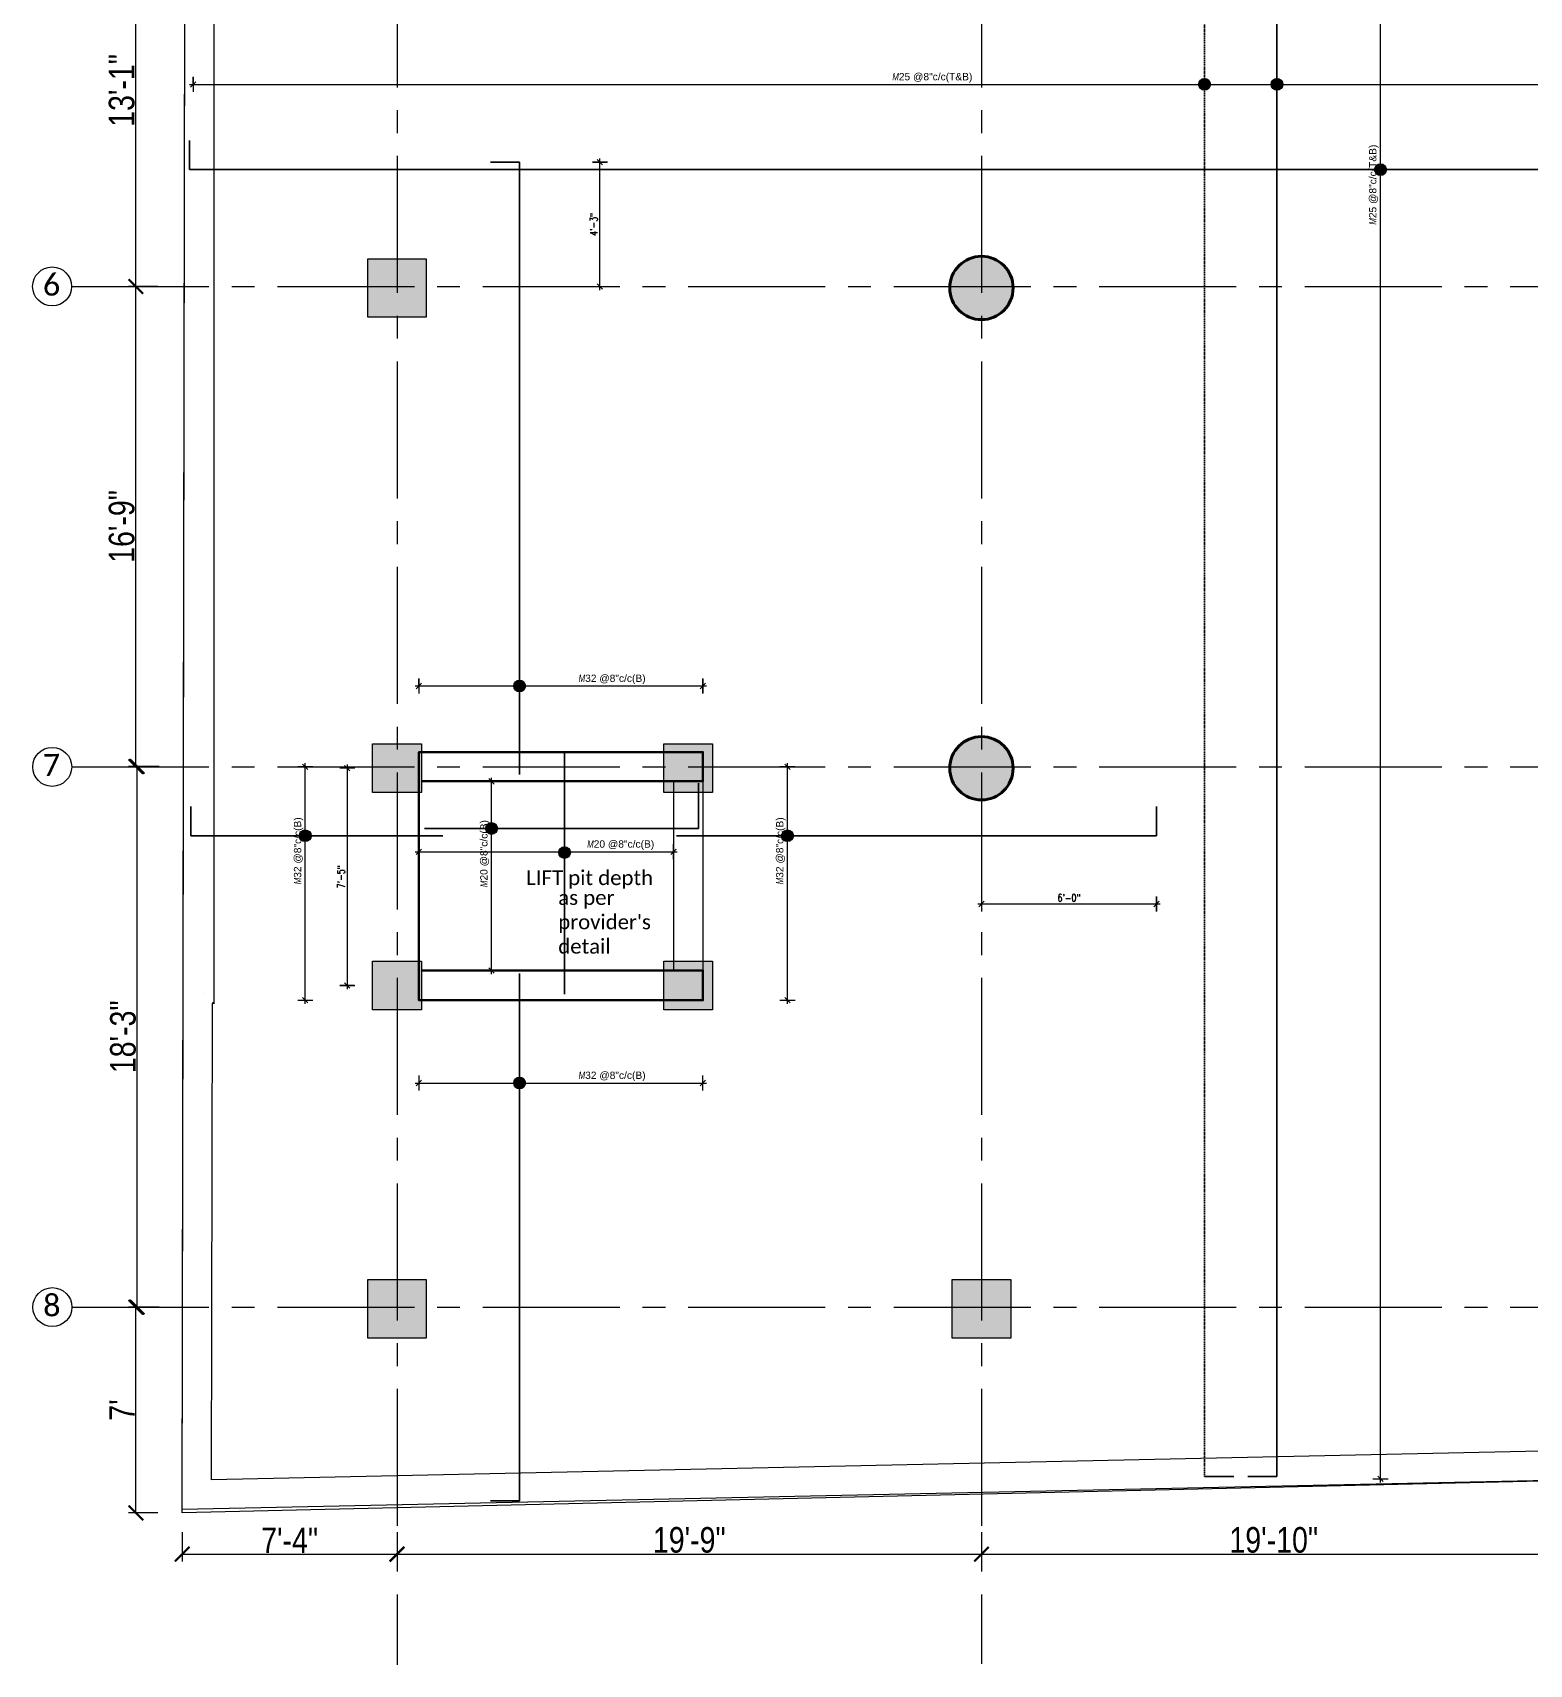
# Model space of a CAD drawing. Header units: inches. Extents: x 0 to 162649, y -36601 to -26324.
# Drawn here: x 138410 to 139024, y -31461 to -30791 of the extents above; entities that cross this region are included whole.
import ezdxf

# ---------------------------------------------------------------- set-up
doc = ezdxf.new("R2010")
doc.units = ezdxf.units.IN
doc.header["$MEASUREMENT"] = 0
doc.linetypes.add('CENTER2', pattern=[1.125, 0.75, -0.125, 0.125, -0.125])
doc.linetypes.add('DASHED', pattern=[0.75, 0.5, -0.25])
for name, color, linetype, lineweight in [('A-COLUMN', 3, 'Continuous', 50), ('dimention', 1, 'Continuous', 13), ('hatch', 252, 'Continuous', 0), ('Line', 31, 'Continuous', 5), ('OL_AR_Center line', 253, 'CENTER2', 13), ('OL_AR_Hatch', 253, 'Continuous', 0), ('OL_AR_SYMBOL', 1, 'Continuous', 5), ('OL_AR_Text', 140, 'Continuous', 5), ('Rein', 3, 'Continuous', 30)]:
    doc.layers.add(name, color=color, linetype=linetype, lineweight=lineweight)
doc.styles.add('1-16 Annotative Text', font='calibri.ttf', dxfattribs={"height": 0.0625})
doc.styles.add('Arial', font='arial.ttf', dxfattribs={"width": 0.8})
doc.styles.add('rmtext', font='romans.shx', dxfattribs={"width": 0.8})
doc.dimstyles.new('Copy of DIM 48', dxfattribs={"dimscale": 48, "dimtxt": 0.0625, "dimasz": 0.046875, "dimexe": 0.0625, "dimexo": 0.015625, "dimgap": 0.015625, "dimtad": 3, "dimdec": 1, "dimzin": 3, "dimdsep": 46, "dimlunit": 4, "dimtxsty": 'rmtext', "dimblk": 'OBLIQUE', "dimcen": 0.09375, "dimdle": 0.03125, "dimclrd": 1, "dimclre": 1, "dimclrt": 2, "dimadec": 0, "dimazin": 0, "dimtfac": 0.75, "dimtdec": 1, "dimtix": 1, "dimtmove": 0, "dimatfit": 3, "dimfxl": 0.0625, "dimfxlon": 1, "dimfrac": 1, "dimtolj": 1, "dimtzin": 0, "dimlwd": -1, "dimlwe": 5, "dimarcsym": 0})
doc.dimstyles.new('Dim_OLA', dxfattribs={"dimscale": 1.5, "dimtxt": 7, "dimasz": 4, "dimexe": 2, "dimexo": 0.5, "dimgap": 0.3, "dimtad": 1, "dimdec": 0, "dimzin": 0, "dimdsep": 46, "dimlunit": 3, "dimtxsty": 'Arial', "dimblk": 'ARCHTICK', "dimcen": 0.05, "dimadec": 0, "dimazin": 0, "dimtfac": 1, "dimtdec": 0, "dimtix": 1, "dimtmove": 2, "dimatfit": 3, "dimldrblk": 'DOT', "dimfxl": 6, "dimfxlon": 1, "dimtolj": 1, "dimtzin": 0, "dimarcsym": 0})

# ---------------------------------------------------------------- blocks, each defined once
blk = doc.blocks.new('_Oblique')
for p, q in [((-0.49, -0.49), (0.49, 0.49)), ((0, -1.37), (0, 1.38))]:
    blk.add_line(p, q)
blk = doc.blocks.new('*D928')
at = {"layer": 'Defpoints', "color": 0, "transparency": 16777216}
for p in [(138568.36, -31195.24), (138684.95, -31221.9), (138684.95, -31221.9)]:
    blk.add_point(p, dxfattribs=at)
at = {"layer": 'dimention', "color": 1, "lineweight": 5, "transparency": 16777216}
for p, q in [((138568.36, -31218.9), (138568.36, -31224.9)), ((138684.95, -31221.9), (138684.95, -31218.9))]:
    blk.add_line(p, q, dxfattribs=at)
at = {"layer": 'dimention', "color": 1, "transparency": 16777216}
blk.add_line((138566.86, -31221.9), (138686.45, -31221.9), dxfattribs=at)
at = {"layer": 'dimention', "color": 1, "transparency": 16777216, "xscale": 2.25, "yscale": 2.25, "zscale": 2.25, "rotation": 180}
blk.add_blockref('_Oblique', (138568.36, -31221.9), dxfattribs=at)
at = {"layer": 'dimention', "color": 1, "transparency": 16777216, "xscale": 2.25, "yscale": 2.25, "zscale": 2.25}
blk.add_blockref('_Oblique', (138684.95, -31221.9), dxfattribs=at)
at = {"layer": 'dimention', "color": 2, "transparency": 16777216, "insert": (138647.69, -31219.18), "char_height": 3, "attachment_point": 5, "style": 'rmtext'}
blk.add_mtext('\\A1;{\\Fgothici|c0;M\\fArial|b0|i0|c0|p34;\\W1;32 @8"c/c(B)}', dxfattribs=at)
blk = doc.blocks.new('*D943')
at = {"layer": 'Defpoints', "color": 0, "transparency": 16777216}
for p in [(138799.36, -31120.4), (138871.19, -31120.4), (138871.19, -31148.4)]:
    blk.add_point(p, dxfattribs=at)
at = {"layer": 'dimention', "color": 1, "lineweight": 5, "transparency": 16777216}
for p, q in [((138799.36, -31145.4), (138799.36, -31151.4)), ((138871.19, -31145.4), (138871.19, -31151.4))]:
    blk.add_line(p, q, dxfattribs=at)
at = {"layer": 'dimention', "color": 1, "transparency": 16777216}
blk.add_line((138797.86, -31148.4), (138872.69, -31148.4), dxfattribs=at)
at = {"layer": 'dimention', "color": 1, "transparency": 16777216, "xscale": 2.25, "yscale": 2.25, "zscale": 2.25, "rotation": 180}
blk.add_blockref('_Oblique', (138799.36, -31148.4), dxfattribs=at)
at = {"layer": 'dimention', "color": 1, "transparency": 16777216, "xscale": 2.25, "yscale": 2.25, "zscale": 2.25}
blk.add_blockref('_Oblique', (138871.19, -31148.4), dxfattribs=at)
at = {"layer": 'dimention', "color": 2, "transparency": 16777216, "insert": (138835.28, -31145.87), "char_height": 3, "attachment_point": 5, "style": 'rmtext'}
blk.add_mtext('\\A1;6\'-0"', dxfattribs=at)
blk = doc.blocks.new('*D929')
at = {"layer": 'Defpoints', "color": 0, "transparency": 16777216}
for p in [(138719.69, -31092.04), (138719.73, -31092.04), (138718.48, -31187.95)]:
    blk.add_point(p, dxfattribs=at)
at = {"layer": 'dimention', "color": 1, "transparency": 16777216}
blk.add_line((138719.69, -31189.45), (138719.69, -31090.54), dxfattribs=at)
at = {"layer": 'dimention', "color": 1, "lineweight": 5, "transparency": 16777216}
for p, q in [((138719.69, -31092.04), (138716.69, -31092.04)), ((138719.23, -31187.95), (138722.69, -31187.95))]:
    blk.add_line(p, q, dxfattribs=at)
at = {"layer": 'dimention', "color": 1, "transparency": 16777216, "xscale": 2.25, "yscale": 2.25, "zscale": 2.25}
for p, rotation in [((138719.69, -31092.04), 90), ((138719.69, -31187.95), 270)]:
    blk.add_blockref('_Oblique', p, dxfattribs=dict(at, rotation=rotation))
at = {"layer": 'dimention', "color": 2, "transparency": 16777216, "insert": (138716.97, -31126.56), "char_height": 3, "attachment_point": 5, "rotation": 90, "style": 'rmtext'}
blk.add_mtext('\\A1;{\\Fgothici|c0;M\\fArial|b0|i0|c0|p34;\\W1;32 @8"c/c(B)}', dxfattribs=at)
blk = doc.blocks.new('*D930')
at = {"layer": 'Defpoints', "color": 0, "transparency": 16777216}
for p in [(138684.95, -30930.4), (138568.36, -31058.9), (138684.95, -31058.9)]:
    blk.add_point(p, dxfattribs=at)
at = {"layer": 'dimention', "color": 1, "lineweight": 5, "transparency": 16777216}
for p, q in [((138568.36, -31058.9), (138568.36, -31055.9)), ((138684.95, -31055.9), (138684.95, -31061.9))]:
    blk.add_line(p, q, dxfattribs=at)
at = {"layer": 'dimention', "color": 1, "transparency": 16777216}
blk.add_line((138566.86, -31058.9), (138686.45, -31058.9), dxfattribs=at)
at = {"layer": 'dimention', "color": 1, "transparency": 16777216, "xscale": 2.25, "yscale": 2.25, "zscale": 2.25, "rotation": 180}
blk.add_blockref('_Oblique', (138568.36, -31058.9), dxfattribs=at)
at = {"layer": 'dimention', "color": 1, "transparency": 16777216, "xscale": 2.25, "yscale": 2.25, "zscale": 2.25}
blk.add_blockref('_Oblique', (138684.95, -31058.9), dxfattribs=at)
at = {"layer": 'dimention', "color": 2, "transparency": 16777216, "insert": (138647.69, -31056.18), "char_height": 3, "attachment_point": 5, "style": 'rmtext'}
blk.add_mtext('\\A1;{\\Fgothici|c0;M\\fArial|b0|i0|c0|p34;\\W1;32 @8"c/c(B)}', dxfattribs=at)
blk = doc.blocks.new('*D931')
at = {"layer": 'Defpoints', "color": 0, "transparency": 16777216}
for p in [(138521.69, -31092.04), (138521.73, -31092.04), (138520.48, -31187.95)]:
    blk.add_point(p, dxfattribs=at)
at = {"layer": 'dimention', "color": 1, "transparency": 16777216}
blk.add_line((138521.69, -31189.45), (138521.69, -31090.54), dxfattribs=at)
at = {"layer": 'dimention', "color": 1, "lineweight": 5, "transparency": 16777216}
for p, q in [((138521.69, -31092.04), (138518.69, -31092.04)), ((138521.23, -31187.95), (138524.69, -31187.95))]:
    blk.add_line(p, q, dxfattribs=at)
at = {"layer": 'dimention', "color": 1, "transparency": 16777216, "xscale": 2.25, "yscale": 2.25, "zscale": 2.25}
for p, rotation in [((138521.69, -31092.04), 90), ((138521.69, -31187.95), 270)]:
    blk.add_blockref('_Oblique', p, dxfattribs=dict(at, rotation=rotation))
at = {"layer": 'dimention', "color": 2, "transparency": 16777216, "insert": (138518.97, -31126.56), "char_height": 3, "attachment_point": 5, "rotation": 90, "style": 'rmtext'}
blk.add_mtext('\\A1;{\\Fgothici|c0;M\\fArial|b0|i0|c0|p34;\\W1;32 @8"c/c(B)}', dxfattribs=at)
blk = doc.blocks.new('*D944')
at = {"layer": 'Defpoints', "color": 0, "transparency": 16777216}
for p in [(138609.69, -30843.86), (138642.69, -30843.86), (138609.69, -30894.86)]:
    blk.add_point(p, dxfattribs=at)
at = {"layer": 'dimention', "color": 1, "lineweight": 5, "transparency": 16777216}
for p, q in [((138639.69, -30843.86), (138645.69, -30843.86)), ((138639.69, -30894.86), (138645.69, -30894.86))]:
    blk.add_line(p, q, dxfattribs=at)
at = {"layer": 'dimention', "color": 1, "transparency": 16777216}
blk.add_line((138642.69, -30896.36), (138642.69, -30842.36), dxfattribs=at)
at = {"layer": 'dimention', "color": 1, "transparency": 16777216, "xscale": 2.25, "yscale": 2.25, "zscale": 2.25}
for p, rotation in [((138642.69, -30843.86), 90), ((138642.69, -30894.86), 270)]:
    blk.add_blockref('_Oblique', p, dxfattribs=dict(at, rotation=rotation))
at = {"layer": 'dimention', "color": 2, "transparency": 16777216, "insert": (138640.16, -30869.36), "char_height": 3, "attachment_point": 5, "rotation": 90, "style": 'rmtext'}
blk.add_mtext('\\A1;4\'-3"', dxfattribs=at)
blk = doc.blocks.new('*D932')
at = {"layer": 'Defpoints', "color": 0, "transparency": 16777216}
for p in [(138598.19, -31098.04), (138598.19, -31098.04), (138596.98, -31175.67)]:
    blk.add_point(p, dxfattribs=at)
at = {"layer": 'dimention', "color": 1, "lineweight": 5, "transparency": 16777216}
for p, q in [((138598.19, -31098.04), (138595.19, -31098.04)), ((138597.73, -31175.67), (138601.19, -31175.67))]:
    blk.add_line(p, q, dxfattribs=at)
at = {"layer": 'dimention', "color": 1, "transparency": 16777216}
blk.add_line((138598.19, -31177.17), (138598.19, -31096.54), dxfattribs=at)
at = {"layer": 'dimention', "color": 1, "transparency": 16777216, "xscale": 2.25, "yscale": 2.25, "zscale": 2.25}
for p, rotation in [((138598.19, -31098.04), 90), ((138598.19, -31175.67), 270)]:
    blk.add_blockref('_Oblique', p, dxfattribs=dict(at, rotation=rotation))
at = {"layer": 'dimention', "color": 2, "transparency": 16777216, "insert": (138595.47, -31127.7), "char_height": 3, "attachment_point": 5, "rotation": 90, "style": 'rmtext'}
blk.add_mtext('\\A1;{\\Fgothici|c0;M\\fArial|b0|i0|c0|p34;\\W1;20 @8"c/c(B)}', dxfattribs=at)
blk = doc.blocks.new('*D936')
at = {"layer": 'Defpoints', "color": 0, "transparency": 16777216}
for p in [(139422.05, -30793.9), (138475.69, -30811.89), (139422.05, -30811.89)]:
    blk.add_point(p, dxfattribs=at)
at = {"layer": 'dimention', "color": 1, "lineweight": 5, "transparency": 16777216}
for p, q in [((138475.69, -30811.89), (138475.69, -30808.89)), ((139422.05, -30808.89), (139422.05, -30814.89))]:
    blk.add_line(p, q, dxfattribs=at)
at = {"layer": 'dimention', "color": 1, "transparency": 16777216}
blk.add_line((138474.19, -30811.89), (139423.55, -30811.89), dxfattribs=at)
at = {"layer": 'dimention', "color": 1, "transparency": 16777216, "xscale": 2.25, "yscale": 2.25, "zscale": 2.25, "rotation": 180}
blk.add_blockref('_Oblique', (138475.69, -30811.89), dxfattribs=at)
at = {"layer": 'dimention', "color": 1, "transparency": 16777216, "xscale": 2.25, "yscale": 2.25, "zscale": 2.25}
blk.add_blockref('_Oblique', (139422.05, -30811.89), dxfattribs=at)
at = {"layer": 'dimention', "color": 2, "transparency": 16777216, "insert": (138779.19, -30809.18), "char_height": 3, "attachment_point": 5, "style": 'rmtext'}
blk.add_mtext('\\A1;{\\Fgothici|c0;M\\fArial|b0|i0|c0|p34;\\W1;25 @8"c/c(T&B)}', dxfattribs=at)
blk = doc.blocks.new('*D937')
at = {"layer": 'Defpoints', "color": 0, "transparency": 16777216}
for p in [(138963.19, -30702.08), (138963.23, -30702.08), (138961.98, -31384.4)]:
    blk.add_point(p, dxfattribs=at)
at = {"layer": 'dimention', "color": 1, "lineweight": 5, "transparency": 16777216}
for p, q in [((138963.19, -30702.08), (138960.19, -30702.08)), ((138962.73, -31384.4), (138966.19, -31384.4))]:
    blk.add_line(p, q, dxfattribs=at)
at = {"layer": 'dimention', "color": 1, "transparency": 16777216}
blk.add_line((138963.19, -31385.9), (138963.19, -30700.58), dxfattribs=at)
at = {"layer": 'dimention', "color": 1, "transparency": 16777216, "xscale": 2.25, "yscale": 2.25, "zscale": 2.25}
for p, rotation in [((138963.19, -30702.08), 90), ((138963.19, -31384.4), 270)]:
    blk.add_blockref('_Oblique', p, dxfattribs=dict(at, rotation=rotation))
at = {"layer": 'dimention', "color": 2, "transparency": 16777216, "insert": (138960.47, -30853.06), "char_height": 3, "attachment_point": 5, "rotation": 90, "style": 'rmtext'}
blk.add_mtext('\\A1;{\\Fgothici|c0;M\\fArial|b0|i0|c0|p34;\\W1;25 @8"c/c(T&B)}', dxfattribs=at)
blk = doc.blocks.new('_ArchTick')
at = {"color": 0, "linetype": 'ByBlock', "const_width": 0.15}
blk.add_lwpolyline([(-0.5, -0.5), (0.5, 0.5)], dxfattribs=at)
blk = doc.blocks.new('*D950')
at = {"layer": 'Defpoints', "color": 0, "transparency": 16777216}
for p in [(138559.36, -31326.64), (138471.18, -31398.39), (138559.36, -31415.35)]:
    blk.add_point(p, dxfattribs=at)
at = {"layer": 'OL_AR_Text', "color": 0, "lineweight": -2, "transparency": 16777216}
for p, q in [((138471.18, -31406.35), (138471.18, -31418.35)), ((138559.36, -31406.35), (138559.36, -31418.35)), ((138471.18, -31415.35), (138559.36, -31415.35))]:
    blk.add_line(p, q, dxfattribs=at)
at = {"layer": 'OL_AR_Text', "color": 0, "lineweight": -2, "transparency": 16777216, "xscale": 6, "yscale": 6, "zscale": 6, "rotation": 180}
blk.add_blockref('_ArchTick', (138471.18, -31415.35), dxfattribs=at)
at = {"layer": 'OL_AR_Text', "color": 0, "lineweight": -2, "transparency": 16777216, "xscale": 6, "yscale": 6, "zscale": 6}
blk.add_blockref('_ArchTick', (138559.36, -31415.35), dxfattribs=at)
at = {"layer": 'OL_AR_Text', "color": 0, "transparency": 16777216, "insert": (138515.27, -31409.65), "char_height": 10.5, "attachment_point": 5, "style": 'Arial'}
blk.add_mtext('\\A1;7\'-4"', dxfattribs=at)
blk = doc.blocks.new('_Dot')
at = {"color": 0, "linetype": 'ByBlock', "lineweight": -2}
blk.add_line((-0.5, 0), (-1, 0), dxfattribs=at)
at = {"color": 0, "linetype": 'ByBlock', "const_width": 0.5}
blk.add_lwpolyline([(-0.25, 0, 1), (0.25, 0, 1)], format="xyb", close=True, dxfattribs=at)
blk = doc.blocks.new('*D951')
at = {"layer": 'Defpoints', "color": 0, "transparency": 16777216}
for p in [(138559.36, -31326.64), (138799.36, -31326.64), (138799.36, -31415.35)]:
    blk.add_point(p, dxfattribs=at)
at = {"layer": 'OL_AR_Text', "color": 0, "lineweight": -2, "transparency": 16777216}
for p, q in [((138559.36, -31406.35), (138559.36, -31418.35)), ((138799.36, -31406.35), (138799.36, -31418.35)), ((138559.36, -31415.35), (138799.36, -31415.35))]:
    blk.add_line(p, q, dxfattribs=at)
at = {"layer": 'OL_AR_Text', "color": 0, "lineweight": -2, "transparency": 16777216, "xscale": 6, "yscale": 6, "zscale": 6, "rotation": 180}
blk.add_blockref('_ArchTick', (138559.36, -31415.35), dxfattribs=at)
at = {"layer": 'OL_AR_Text', "color": 0, "lineweight": -2, "transparency": 16777216, "xscale": 6, "yscale": 6, "zscale": 6}
blk.add_blockref('_ArchTick', (138799.36, -31415.35), dxfattribs=at)
at = {"layer": 'OL_AR_Text', "color": 0, "transparency": 16777216, "insert": (138679.36, -31409.54), "char_height": 10.5, "attachment_point": 5, "style": 'Arial'}
blk.add_mtext('\\A1;19\'-9"', dxfattribs=at)
blk = doc.blocks.new('*D952')
at = {"layer": 'Defpoints', "color": 0, "transparency": 16777216}
for p in [(138452.14, -31313.92), (138498.73, -31313.92), (138471.18, -31398.39)]:
    blk.add_point(p, dxfattribs=at)
at = {"layer": 'OL_AR_Text', "color": 0, "lineweight": -2, "transparency": 16777216}
for p, q in [((138461.14, -31313.92), (138449.14, -31313.92)), ((138452.14, -31398.39), (138452.14, -31313.92)), ((138461.14, -31398.39), (138449.14, -31398.39))]:
    blk.add_line(p, q, dxfattribs=at)
at = {"layer": 'OL_AR_Text', "color": 0, "lineweight": -2, "transparency": 16777216, "xscale": 6, "yscale": 6, "zscale": 6}
for p, rotation in [((138452.14, -31313.92), 90), ((138452.14, -31398.39), 270)]:
    blk.add_blockref('_ArchTick', p, dxfattribs=dict(at, rotation=rotation))
at = {"layer": 'OL_AR_Text', "color": 0, "transparency": 16777216, "insert": (138446.44, -31356.15), "char_height": 10.5, "attachment_point": 5, "rotation": 90, "style": 'Arial'}
blk.add_mtext("\\A1;7'", dxfattribs=at)
blk = doc.blocks.new('*D953')
at = {"layer": 'Defpoints', "color": 0, "transparency": 16777216}
for p in [(138452.68, -31091.95), (138471.72, -31091.95), (138498.73, -31313.92)]:
    blk.add_point(p, dxfattribs=at)
at = {"layer": 'OL_AR_Text', "color": 0, "lineweight": -2, "transparency": 16777216}
for p, q in [((138461.68, -31091.95), (138449.68, -31091.95)), ((138452.68, -31313.92), (138452.68, -31091.95)), ((138461.68, -31313.92), (138449.68, -31313.92))]:
    blk.add_line(p, q, dxfattribs=at)
at = {"layer": 'OL_AR_Text', "color": 0, "lineweight": -2, "transparency": 16777216, "xscale": 6, "yscale": 6, "zscale": 6}
for p, rotation in [((138452.68, -31091.95), 90), ((138452.68, -31313.92), 270)]:
    blk.add_blockref('_ArchTick', p, dxfattribs=dict(at, rotation=rotation))
at = {"layer": 'OL_AR_Text', "color": 0, "transparency": 16777216, "insert": (138446.87, -31202.94), "char_height": 10.5, "attachment_point": 5, "rotation": 90, "style": 'Arial'}
blk.add_mtext('\\A1;18\'-3"', dxfattribs=at)
blk = doc.blocks.new('*D954')
at = {"layer": 'Defpoints', "color": 0, "transparency": 16777216}
for p in [(138452.14, -30894.86), (138472.06, -30894.86), (138471.72, -31091.95)]:
    blk.add_point(p, dxfattribs=at)
at = {"layer": 'OL_AR_Text', "color": 0, "lineweight": -2, "transparency": 16777216}
for p, q in [((138461.14, -30894.86), (138449.14, -30894.86)), ((138452.14, -31091.95), (138452.14, -30894.86)), ((138461.14, -31091.95), (138449.14, -31091.95))]:
    blk.add_line(p, q, dxfattribs=at)
at = {"layer": 'OL_AR_Text', "color": 0, "lineweight": -2, "transparency": 16777216, "xscale": 6, "yscale": 6, "zscale": 6}
for p, rotation in [((138452.14, -30894.86), 90), ((138452.14, -31091.95), 270)]:
    blk.add_blockref('_ArchTick', p, dxfattribs=dict(at, rotation=rotation))
at = {"layer": 'OL_AR_Text', "color": 0, "transparency": 16777216, "insert": (138446.33, -30993.41), "char_height": 10.5, "attachment_point": 5, "rotation": 90, "style": 'Arial'}
blk.add_mtext('\\A1;16\'-9"', dxfattribs=at)
blk = doc.blocks.new('*D955')
at = {"layer": 'Defpoints', "color": 0, "transparency": 16777216}
for p in [(138452.14, -30733.92), (138472.34, -30733.92), (138472.06, -30894.86)]:
    blk.add_point(p, dxfattribs=at)
at = {"layer": 'OL_AR_Text', "color": 0, "lineweight": -2, "transparency": 16777216}
for p, q in [((138461.14, -30733.92), (138449.14, -30733.92)), ((138452.14, -30894.86), (138452.14, -30733.92)), ((138461.14, -30894.86), (138449.14, -30894.86))]:
    blk.add_line(p, q, dxfattribs=at)
at = {"layer": 'OL_AR_Text', "color": 0, "lineweight": -2, "transparency": 16777216, "xscale": 6, "yscale": 6, "zscale": 6}
for p, rotation in [((138452.14, -30733.92), 90), ((138452.14, -30894.86), 270)]:
    blk.add_blockref('_ArchTick', p, dxfattribs=dict(at, rotation=rotation))
at = {"layer": 'OL_AR_Text', "color": 0, "transparency": 16777216, "insert": (138446.33, -30814.39), "char_height": 10.5, "attachment_point": 5, "rotation": 90, "style": 'Arial'}
blk.add_mtext('\\A1;13\'-1"', dxfattribs=at)
blk = doc.blocks.new('*D942')
at = {"layer": 'Defpoints', "color": 0, "transparency": 16777216}
for p in [(138568.36, -31102.67), (138672.95, -31126.94), (138672.95, -31126.94)]:
    blk.add_point(p, dxfattribs=at)
at = {"layer": 'dimention', "color": 1, "lineweight": 5, "transparency": 16777216}
for p, q in [((138568.36, -31123.94), (138568.36, -31129.94)), ((138672.95, -31126.94), (138672.95, -31123.94))]:
    blk.add_line(p, q, dxfattribs=at)
at = {"layer": 'dimention', "color": 1, "transparency": 16777216}
blk.add_line((138566.86, -31126.94), (138674.45, -31126.94), dxfattribs=at)
at = {"layer": 'dimention', "color": 1, "transparency": 16777216, "xscale": 2.25, "yscale": 2.25, "zscale": 2.25, "rotation": 180}
blk.add_blockref('_Oblique', (138568.36, -31126.94), dxfattribs=at)
at = {"layer": 'dimention', "color": 1, "transparency": 16777216, "xscale": 2.25, "yscale": 2.25, "zscale": 2.25}
blk.add_blockref('_Oblique', (138672.95, -31126.94), dxfattribs=at)
at = {"layer": 'dimention', "color": 2, "transparency": 16777216, "insert": (138651.22, -31124.22), "char_height": 3, "attachment_point": 5, "style": 'rmtext'}
blk.add_mtext('\\A1;{\\Fgothici|c0;M\\fArial|b0|i0|c0|p34;\\W1;20 @8"c/c(B)}', dxfattribs=at)
blk = doc.blocks.new('*D967')
at = {"layer": 'Defpoints', "color": 0, "transparency": 16777216}
for p in [(138549.36, -31092.67), (138538.92, -31181.81), (138549.36, -31181.81)]:
    blk.add_point(p, dxfattribs=at)
at = {"layer": 'dimention', "color": 1, "transparency": 16777216}
blk.add_line((138538.92, -31091.17), (138538.92, -31183.31), dxfattribs=at)
at = {"layer": 'dimention', "color": 1, "lineweight": 5, "transparency": 16777216}
for p, q in [((138541.92, -31092.67), (138535.92, -31092.67)), ((138541.92, -31181.81), (138535.92, -31181.81))]:
    blk.add_line(p, q, dxfattribs=at)
at = {"layer": 'dimention', "color": 1, "transparency": 16777216, "xscale": 2.25, "yscale": 2.25, "zscale": 2.25}
for p, rotation in [((138538.92, -31092.67), 90), ((138538.92, -31181.81), 270)]:
    blk.add_blockref('_Oblique', p, dxfattribs=dict(at, rotation=rotation))
at = {"layer": 'dimention', "color": 2, "transparency": 16777216, "insert": (138536.39, -31137.24), "char_height": 3, "attachment_point": 5, "rotation": 90, "style": 'rmtext'}
blk.add_mtext('\\A1;7\'-5"', dxfattribs=at)
blk = doc.blocks.new('*D1314')
at = {"layer": 'Defpoints', "color": 0, "transparency": 16777216}
for p in [(138799.36, -31326.64), (139039.36, -31326.64), (139039.36, -31415.35)]:
    blk.add_point(p, dxfattribs=at)
at = {"layer": 'OL_AR_Text', "color": 0, "lineweight": -2, "transparency": 16777216}
for p, q in [((138799.36, -31406.35), (138799.36, -31418.35)), ((139039.36, -31406.35), (139039.36, -31418.35)), ((138799.36, -31415.35), (139039.36, -31415.35))]:
    blk.add_line(p, q, dxfattribs=at)
at = {"layer": 'OL_AR_Text', "color": 0, "lineweight": -2, "transparency": 16777216, "xscale": 6, "yscale": 6, "zscale": 6, "rotation": 180}
blk.add_blockref('_ArchTick', (138799.36, -31415.35), dxfattribs=at)
at = {"layer": 'OL_AR_Text', "color": 0, "lineweight": -2, "transparency": 16777216, "xscale": 6, "yscale": 6, "zscale": 6}
blk.add_blockref('_ArchTick', (139039.36, -31415.35), dxfattribs=at)
at = {"layer": 'OL_AR_Text', "color": 0, "transparency": 16777216, "insert": (138919.36, -31409.54), "char_height": 10.5, "attachment_point": 5, "style": 'Arial'}
blk.add_mtext('\\A1;19\'-10"', dxfattribs=at)

msp = doc.modelspace()

# ---------------------------------------------------------------- hatches: boundary and pattern name
at = {"layer": 'dimention'}
h = msp.add_hatch(color=256, dxfattribs=at)
h.dxf.hatch_style = 1
h.paths.add_polyline_path([(138890.94, -30809.48, 0.414214), (138888.53, -30811.89, 0.414214), (138890.94, -30814.31)])
h.paths.add_polyline_path([(138893.36, -30811.89, 0.414214), (138890.94, -30809.48), (138890.94, -30814.31, 0.414214)])
h = msp.add_hatch(color=256, dxfattribs=at)
h.dxf.hatch_style = 1
h.paths.add_polyline_path([(138920.69, -30809.48, 0.414214), (138918.28, -30811.89, 0.414214), (138920.69, -30814.31)])
h.paths.add_polyline_path([(138923.11, -30811.89, 0.414214), (138920.69, -30809.48), (138920.69, -30814.31, 0.414214)])
h = msp.add_hatch(color=256, dxfattribs=at)
h.dxf.hatch_style = 1
h.paths.add_polyline_path([(138963.19, -30844.49, 0.414214), (138960.78, -30846.9, 0.414214), (138963.19, -30849.32)])
h.paths.add_polyline_path([(138965.61, -30846.9, 0.414214), (138963.19, -30844.49), (138963.19, -30849.32, 0.414214)])
h = msp.add_hatch(color=256, dxfattribs=at)
h.dxf.hatch_style = 1
h.paths.add_polyline_path([(138609.69, -31056.49, 0.414214), (138607.28, -31058.9, 0.414214), (138609.69, -31061.32)])
h.paths.add_polyline_path([(138612.11, -31058.9, 0.414214), (138609.69, -31056.49), (138609.69, -31061.32, 0.414214)])
h = msp.add_hatch(color=256, dxfattribs=at)
h.dxf.hatch_style = 1
h.paths.add_polyline_path([(138521.69, -31117.99, 0.414214), (138519.28, -31120.4, 0.414214), (138521.69, -31122.82)])
h.paths.add_polyline_path([(138524.11, -31120.4, 0.414214), (138521.69, -31117.99), (138521.69, -31122.82, 0.414214)])
h = msp.add_hatch(color=256, dxfattribs=at)
h.dxf.hatch_style = 1
h.paths.add_polyline_path([(138598.19, -31114.99, 0.414214), (138595.78, -31117.4, 0.414214), (138598.19, -31119.82)])
h.paths.add_polyline_path([(138600.61, -31117.4, 0.414214), (138598.19, -31114.99), (138598.19, -31119.82, 0.414214)])
h = msp.add_hatch(color=256, dxfattribs=at)
h.dxf.hatch_style = 1
h.paths.add_polyline_path([(138719.69, -31117.99, 0.414214), (138717.28, -31120.4, 0.414214), (138719.69, -31122.82)])
h.paths.add_polyline_path([(138722.11, -31120.4, 0.414214), (138719.69, -31117.99), (138719.69, -31122.82, 0.414214)])
h = msp.add_hatch(color=256, dxfattribs=at)
h.dxf.hatch_style = 1
h.paths.add_polyline_path([(138628.16, -31124.88, 0.414214), (138625.74, -31127.3, 0.414214), (138628.16, -31129.71)])
h.paths.add_polyline_path([(138630.57, -31127.3, 0.414214), (138628.16, -31124.88), (138628.16, -31129.71, 0.414214)])
h = msp.add_hatch(color=256, dxfattribs=at)
h.dxf.hatch_style = 1
h.paths.add_polyline_path([(138609.69, -31219.49, 0.414214), (138607.28, -31221.9, 0.414214), (138609.69, -31224.32)])
h.paths.add_polyline_path([(138612.11, -31221.9, 0.414214), (138609.69, -31219.49), (138609.69, -31224.32, 0.414214)])
at = {"layer": 'hatch'}
h = msp.add_hatch(color=256, dxfattribs=at)
h.dxf.hatch_style = 1
h.paths.add_polyline_path([(138571.36, -30883.49), (138571.36, -30907.49), (138547.36, -30907.49), (138547.36, -30883.49)])
h = msp.add_hatch(color=256, dxfattribs=at)
h.dxf.hatch_style = 1
edge = h.paths.add_edge_path()
edge.add_arc((138799.36, -30895.49), 13, 0, 360)
h = msp.add_hatch(color=256, dxfattribs=at)
h.dxf.hatch_style = 1
h.paths.add_polyline_path([(138569.36, -31082.67), (138569.36, -31102.67), (138549.36, -31102.67), (138549.36, -31082.67)])
h = msp.add_hatch(color=256, dxfattribs=at)
h.dxf.hatch_style = 1
h.paths.add_polyline_path([(138688.95, -31082.67), (138688.95, -31102.67), (138668.95, -31102.67), (138668.95, -31082.67)])
h = msp.add_hatch(color=256, dxfattribs=at)
h.dxf.hatch_style = 1
edge = h.paths.add_edge_path()
edge.add_arc((138799.36, -31092.67), 13, 0, 360)
h = msp.add_hatch(color=256, dxfattribs=at)
h.dxf.hatch_style = 1
h.paths.add_polyline_path([(138569.36, -31171.81), (138569.36, -31191.81), (138549.36, -31191.81), (138549.36, -31171.81)])
h = msp.add_hatch(color=256, dxfattribs=at)
h.dxf.hatch_style = 1
h.paths.add_polyline_path([(138688.95, -31171.81), (138688.95, -31191.81), (138668.95, -31191.81), (138668.95, -31171.81)])
h = msp.add_hatch(color=256, dxfattribs=at)
h.dxf.hatch_style = 1
h.paths.add_polyline_path([(138571.36, -31302.64), (138571.36, -31326.64), (138547.36, -31326.64), (138547.36, -31302.64)])
h = msp.add_hatch(color=256, dxfattribs=at)
h.dxf.hatch_style = 1
h.paths.add_polyline_path([(138811.36, -31302.64), (138811.36, -31326.64), (138787.36, -31326.64), (138787.36, -31302.64)])

# ---------------------------------------------------------------- linework, layer by layer
for points in [[(138571.36, -30883.49), (138571.36, -30907.49), (138547.36, -30907.49), (138547.36, -30883.49), (138571.36, -30883.49)], [(138569.36, -31082.67), (138569.36, -31102.67), (138549.36, -31102.67), (138549.36, -31082.67), (138569.36, -31082.67)], [(138688.95, -31082.67), (138688.95, -31102.67), (138668.95, -31102.67), (138668.95, -31082.67), (138688.95, -31082.67)], [(138569.36, -31171.81), (138569.36, -31191.81), (138549.36, -31191.81), (138549.36, -31171.81), (138569.36, -31171.81)], [(138688.95, -31171.81), (138688.95, -31191.81), (138668.95, -31191.81), (138668.95, -31171.81), (138688.95, -31171.81)], [(138571.36, -31302.64), (138571.36, -31326.64), (138547.36, -31326.64), (138547.36, -31302.64), (138571.36, -31302.64)], [(138811.36, -31302.64), (138811.36, -31326.64), (138787.36, -31326.64), (138787.36, -31302.64), (138811.36, -31302.64)]]:
    msp.add_lwpolyline(points)
at = {"layer": 'A-COLUMN'}
for centre in [(138799.36, -30895.49), (138799.36, -31092.67)]:
    msp.add_circle(centre, 13, dxfattribs=at)
at = {"layer": 'dimention'}
for p, q in [((138672.95, -31098.04), (138672.95, -31175.67)), ((138684.95, -31098.04), (138684.95, -31175.67))]:
    msp.add_line(p, q, dxfattribs=at)
for centre, radius in [((138890.94, -30811.89), 2.41), ((138920.69, -30811.89), 2.41), ((138963.19, -30846.9), 2.41), ((138417.74, -30894.86), 8), ((138609.69, -31058.9), 2.41), ((138417.78, -31092.11), 8), ((138521.69, -31120.4), 2.41), ((138598.19, -31117.4), 2.41), ((138719.69, -31120.4), 2.41), ((138628.16, -31127.3), 2.41), ((138609.69, -31221.9), 2.41), ((138417.85, -31313.92), 8)]:
    msp.add_circle(centre, radius, dxfattribs=at)
at = {"layer": 'Line'}
msp.add_lwpolyline([(139129.04, -31382.98), (138471.18, -31398.39), (138472.4, -30699.24), (139015.05, -30699.24), (139015.05, -30137.73), (139229.11, -30137.73), (139245.83, -30341.96), (139262.5, -30340.92), (139271.06, -30571.92), (139265.76, -30726.23), (139422.05, -30726.23), (139422.06, -31101.73), (139139.01, -31100.13), (139129.04, -31382.98)], close=True, dxfattribs=at)
at = {"layer": 'OL_AR_Center line', "ltscale": 75}
for p, q in [((138559.36, -30081.89), (138559.36, -31460.76)), ((138799.36, -30081.89), (138799.36, -31460.42)), ((138425.85, -30894.86), (139624.88, -30894.86)), ((138425.85, -31092.04), (139624.88, -31092.04)), ((138425.85, -31313.92), (139593.85, -31313.92))]:
    msp.add_line(p, q, dxfattribs=at)
at = {"layer": 'OL_AR_Hatch'}
msp.add_line((138471.56, -31184.95), (138471.56, -31184.95), dxfattribs=at)
for points in [[(139544.65, -30894.86), (139541.01, -31101.86), (139375.99, -31101.67), (139139.01, -31100.13), (139129.04, -31382.98), (138471.19, -31397.07), (138471.56, -31184.95), (138472.4, -30699.24), (139015.05, -30699.24), (139015.05, -30137.73), (139229.11, -30137.73), (139245.83, -30341.96), (139262.5, -30340.92), (139271.06, -30571.92), (139265.76, -30726.23), (139422.05, -30726.23), (139422.05, -30904.86), (139422.06, -31101.73)], [(138484.3, -31189.42), (138484.3, -31189.42), (138484.29, -30734.21), (139022.31, -30733.92)]]:
    msp.add_lwpolyline(points, dxfattribs=at)
at = {"layer": 'OL_AR_Hatch', "lineweight": 40}
for points in [[(138569.36, -31098.04), (138675.95, -31098.04), (138675.95, -31098.04), (138684.95, -31098.04), (138684.95, -31086.04), (138568.36, -31086.04), (138568.36, -31187.95), (138684.95, -31187.95), (138684.95, -31175.67), (138675.95, -31175.67)], [(138675.95, -31175.67), (138675.95, -31175.67), (138569.36, -31175.67)]]:
    msp.add_lwpolyline(points, dxfattribs=at)
at = {"layer": 'OL_AR_Hatch'}
msp.add_lwpolyline([(139048.22, -31372.71), (138483.21, -31384.81), (138483.55, -31189.42, -0.413705), (138484.3, -31188.67), (138483.55, -31189.42)], format="xyb", dxfattribs=at)
at = {"layer": 'OL_AR_SYMBOL', "linetype": 'DASHED'}
for points in [[(138791.36, -31091.95), (138791.36, -31092.04)], [(138807.36, -31091.95), (138807.36, -31092.04)], [(138471.53, -31187.95), (138471.55, -31187.95)], [(138807.36, -31389.87), (138807.36, -31389.91)]]:
    msp.add_lwpolyline(points, dxfattribs=at)
msp.add_lwpolyline([(138480.19, -31184.95), (138480.19, -31184.95)], close=True, dxfattribs=at)
at = {"layer": 'Rein', "linetype": 'DASHED'}
msp.add_line((138890.94, -30702.08), (138890.94, -31383.4), dxfattribs=at)
at = {"layer": 'Rein'}
for p, q in [((138920.69, -30702.08), (138920.69, -31383.4)), ((138474.19, -30846.9), (138474.19, -30834.9)), ((138609.69, -30843.86), (138597.69, -30843.86)), ((138609.69, -30843.86), (138609.69, -31095.27)), ((138474.19, -30846.9), (139417.47, -30846.9)), ((138628.16, -31086.04), (138628.16, -31185.4)), ((138683.19, -31117.4), (138683.19, -31098.77)), ((138474.69, -31120.4), (138474.69, -31108.4)), ((138871.19, -31120.4), (138871.19, -31108.4)), ((138570.69, -31117.4), (138683.19, -31117.4)), ((138474.69, -31120.4), (138578.19, -31120.4)), ((138674.19, -31120.4), (138871.19, -31120.4)), ((138609.69, -31176.9), (138609.69, -31393.4)), ((138902.94, -31383.4), (138890.94, -31383.4)), ((138920.69, -31383.4), (138908.69, -31383.4)), ((138609.69, -31393.4), (138597.69, -31393.4))]:
    msp.add_line(p, q, dxfattribs=at)

# ---------------------------------------------------------------- texts
at = {"layer": 'dimention', "style": '1-16 Annotative Text'}
for s, p in [('6', (138414.02, -30898.68)), ('7', (138414.02, -31095.86)), ('8', (138414.13, -31317.74))]:
    msp.add_text(s, height=9, rotation=1, dxfattribs=at).set_placement(p)
at = {"layer": 'OL_AR_Text', "char_height": 6, "width": 56.506, "attachment_point": 1, "style": '1-16 Annotative Text'}
for s, insert in [('\\A1;LIFT pit depth', (138612.42, -31134.64)), ("\\A1;as per provider's detail", (138625.58, -31142.78))]:
    msp.add_mtext(s, dxfattribs=dict(at, insert=insert))

# ---------------------------------------------------------------- dimensions: what is measured, and where the dimension line sits
at = {"layer": 'dimention'}
for base, p1, p2, text, picture, middle in [((138963.19, -30702.08), (138961.98, -31384.4), (138963.23, -30702.08), '{\\Fgothici|c0;M\\fArial|b0|i0|c0|p34;\\W1;25 @8"c/c(T&B)}', '*D937', (138963.19, -30853.06)), ((138521.69, -31092.04), (138520.48, -31187.95), (138521.73, -31092.04), '{\\Fgothici|c0;M\\fArial|b0|i0|c0|p34;\\W1;32 @8"c/c(B)}', '*D931', (138521.69, -31126.56)), ((138719.69, -31092.04), (138718.48, -31187.95), (138719.73, -31092.04), '{\\Fgothici|c0;M\\fArial|b0|i0|c0|p34;\\W1;32 @8"c/c(B)}', '*D929', (138719.69, -31126.56)), ((138598.19, -31098.04), (138596.98, -31175.67), (138598.19, -31098.04), '{\\Fgothici|c0;M\\fArial|b0|i0|c0|p34;\\W1;20 @8"c/c(B)}', '*D932', (138598.19, -31127.7))]:
    dim = msp.add_linear_dim(base=base, p1=p1, p2=p2, angle=90, text=text, dimstyle='Copy of DIM 48', dxfattribs=at)
    dim.commit()
    dim.dimension.update_dxf_attribs({"geometry": picture, "text_midpoint": middle, "dimtype": 160})
for base, p1, p2, text, picture, middle in [((139422.05, -30811.89), (138475.69, -30811.89), (139422.05, -30793.9), '{\\Fgothici|c0;M\\fArial|b0|i0|c0|p34;\\W1;25 @8"c/c(T&B)}', '*D936', (138779.19, -30811.89)), ((138684.95, -31058.9), (138568.36, -31058.9), (138684.95, -30930.4), '{\\Fgothici|c0;M\\fArial|b0|i0|c0|p34;\\W1;32 @8"c/c(B)}', '*D930', (138647.69, -31058.9)), ((138672.95, -31126.94), (138568.36, -31102.67), (138672.95, -31126.94), '{\\Fgothici|c0;M\\fArial|b0|i0|c0|p34;\\W1;20 @8"c/c(B)}', '*D942', (138651.22, -31126.94)), ((138684.95, -31221.9), (138568.36, -31195.24), (138684.95, -31221.9), '{\\Fgothici|c0;M\\fArial|b0|i0|c0|p34;\\W1;32 @8"c/c(B)}', '*D928', (138647.69, -31221.9))]:
    dim = msp.add_linear_dim(base=base, p1=p1, p2=p2, text=text, dimstyle='Copy of DIM 48', dxfattribs=at)
    dim.commit()
    dim.dimension.update_dxf_attribs({"geometry": picture, "text_midpoint": middle, "dimtype": 160})
for base, p1, p2, picture, middle in [((138642.69, -30843.86), (138609.69, -30894.86), (138609.69, -30843.86), '*D944', (138640.16, -30869.36)), ((138538.92, -31181.81), (138549.36, -31092.67), (138549.36, -31181.81), '*D967', (138536.39, -31137.24))]:
    dim = msp.add_linear_dim(base=base, p1=p1, p2=p2, angle=90, dimstyle='Copy of DIM 48', dxfattribs=at)
    dim.commit()
    dim.dimension.update_dxf_attribs({"geometry": picture, "text_midpoint": middle})
dim = msp.add_linear_dim(base=(138871.19, -31148.4), p1=(138799.36, -31120.4), p2=(138871.19, -31120.4), dimstyle='Copy of DIM 48', dxfattribs=at)
dim.commit()
dim.dimension.update_dxf_attribs({"geometry": '*D943', "text_midpoint": (138835.28, -31145.87)})
at = {"layer": 'OL_AR_Text'}
for base, p1, p2, text, picture, middle in [((138452.14, -30733.92), (138472.06, -30894.86), (138472.34, -30733.92), '13\'-1"', '*D955', (138446.33, -30814.39)), ((138452.14, -30894.86), (138471.72, -31091.95), (138472.06, -30894.86), '16\'-9"', '*D954', (138446.33, -30993.41)), ((138452.68, -31091.95), (138498.73, -31313.92), (138471.72, -31091.95), '18\'-3"', '*D953', (138446.87, -31202.94))]:
    dim = msp.add_linear_dim(base=base, p1=p1, p2=p2, angle=90, text=text, dimstyle='Dim_OLA', dxfattribs=at)
    dim.commit()
    dim.dimension.update_dxf_attribs({"geometry": picture, "text_midpoint": middle})
dim = msp.add_linear_dim(base=(138452.14, -31313.92), p1=(138471.18, -31398.39), p2=(138498.73, -31313.92), angle=90, dimstyle='Dim_OLA', dxfattribs=at)
dim.commit()
dim.dimension.update_dxf_attribs({"geometry": '*D952', "text_midpoint": (138446.44, -31356.15)})
dim = msp.add_linear_dim(base=(138559.36, -31415.35), p1=(138471.18, -31398.39), p2=(138559.36, -31326.64), dimstyle='Dim_OLA', dxfattribs=at)
dim.commit()
dim.dimension.update_dxf_attribs({"geometry": '*D950', "text_midpoint": (138515.27, -31409.65)})
for base, p1, p2, text, picture, middle in [((138799.36, -31415.35), (138559.36, -31326.64), (138799.36, -31326.64), '19\'-9"', '*D951', (138679.36, -31409.54)), ((139039.36, -31415.35), (138799.36, -31326.64), (139039.36, -31326.64), '19\'-10"', '*D1314', (138919.36, -31409.54))]:
    dim = msp.add_linear_dim(base=base, p1=p1, p2=p2, text=text, dimstyle='Dim_OLA', dxfattribs=at)
    dim.commit()
    dim.dimension.update_dxf_attribs({"geometry": picture, "text_midpoint": middle})

doc.saveas('drawing.dxf')
